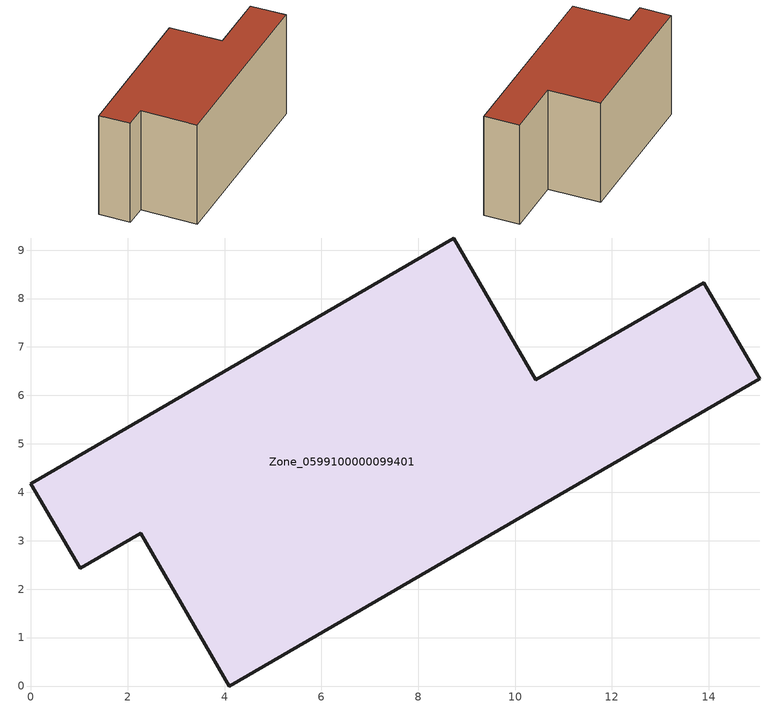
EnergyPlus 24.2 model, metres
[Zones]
Zone_0599100000099401
 floor ground (C_G): 1.02,2.43 0,4.18 8.73,9.25 10.43,6.32 13.89,8.33 15.05,6.34 4.1,0 2.27,3.15 z0
 wall outside (C_F): 15.05,6.34 13.89,8.33 10.43,6.32 8.73,9.25 0,4.18 1.02,2.43 2.27,3.15 4.1,0 15.05,6.34 z0:6.97
 roof outside (C_R): 8.73,9.25 0,4.18 1.02,2.43 2.27,3.15 4.1,0 15.05,6.34 13.89,8.33 10.43,6.32 z6.97
[BUILDING]
Pand.0599100000099401: North Axis=0; Terrain=City; Loads Convergence Tolerance Value=0.04; Temperature Convergence Tolerance Value=0.4; Solar Distribution=FullExterior; Maximum Number of Warmup Days=25; Minimum Number of Warmup Days=1
[Site:Location]
Rotterdam.The.Hague.AP_ZH_NLD Design_Conditions: Latitude=51.96; Longitude=4.45; Time Zone=1; Elevation=-4.5
[SITE:GROUNDTEMPERATURE:BUILDINGSURFACE]
18, 18, 18, 18, 18, 18, 18, 18, 18, 18, 18, 18
[MATERIAL] Thermal Absorptance=0.9; Solar Absorptance=0.7; Visible Absorptance=0.7
Name | Roughness | Thickness | Conductivity | Density | Specific Heat
G.TC.1975-1991 | MediumSmooth | 0.15 | 0.288461 | 540 | 1210
F.TC.1975-1991 | Rough | 0.3 | 0.230769 | 1920 | 840
R.TC.1975-1991 | MediumRough | 0.2 | 0.153846 | 1500 | 1000
[CONSTRUCTION]
C_G: G.TC.1975-1991
C_F: F.TC.1975-1991
C_R: R.TC.1975-1991
[ZONE]
Zone_0599100000099401: Type=1; Multiplier=1; Ceiling Height=Autocalculate; Volume=Autocalculate; Floor Area=autocalculate; Part of Total Floor Area=Yes
[ZONEINFILTRATION:DESIGNFLOWRATE]
Infil_Zone_0599100000099401: Zone or ZoneList or Space or SpaceList=Zone_0599100000099401; Schedule=AlwaysOn; Design Flow Rate Calculation Method=Flow/Area; Flow Rate per Floor Area=0.003; Constant Term Coefficient=1; Temperature Term Coefficient=0; Velocity Term Coefficient=0; Velocity Squared Term Coefficient=0
[HVACTEMPLATE:ZONE:IDEALLOADSAIRSYSTEM]
Zone_0599100000099401: Maximum Heating Supply Air Temperature=50; Minimum Cooling Supply Air Temperature=13; Maximum Heating Supply Air Humidity Ratio=0.0156; Minimum Cooling Supply Air Humidity Ratio=0.0077; Heating Limit=NoLimit; Cooling Limit=NoLimit; Dehumidification Control Type=ConstantSensibleHeatRatio; Cooling Sensible Heat Ratio=0.7; Dehumidification Setpoint=60; Humidification Control Type=None; Humidification Setpoint=30; Outdoor Air Method=None; Outdoor Air Flow Rate per Person=0.00944; Outdoor Air Flow Rate per Zone Floor Area=0; Outdoor Air Flow Rate per Zone=0; Demand Controlled Ventilation Type=None; Outdoor Air Economizer Type=NoEconomizer; Heat Recovery Type=None; Sensible Heat Recovery Effectiveness=0.7; Latent Heat Recovery Effectiveness=0.65
[ZONECONTROL:THERMOSTAT]
ThermostatControl_Zone_0599100000099401: Zone or ZoneList=Zone_0599100000099401; Control Type Schedule=DualSetpointControlType; Control 1=Thermostat_Zone_0599100000099401; Temperature Difference Between Cutout And Setpoint=0
[THERMOSTATSETPOINT:DUALSETPOINT]
Thermostat_Zone_0599100000099401: Heating Setpoint Temperature Schedule=HeatingSetpoint_Zone_0599100000099401; Cooling Setpoint Temperature Schedule=CoolingSetpoint_Zone_0599100000099401
[SCHEDULE:COMPACT]
HeatingSetpoint_Zone_0599100000099401: Through: 12/31, For: AllDays, Until: 24:00, 21
CoolingSetpoint_Zone_0599100000099401: Through: 12/31, For: AllDays, Until: 24:00, 24
DualSetpointControlType: Through: 12/31, For: AllDays, Until: 24:00, 4
AlwaysOn: Through: 12/31, For: AllDays, Until: 24:00, 1
